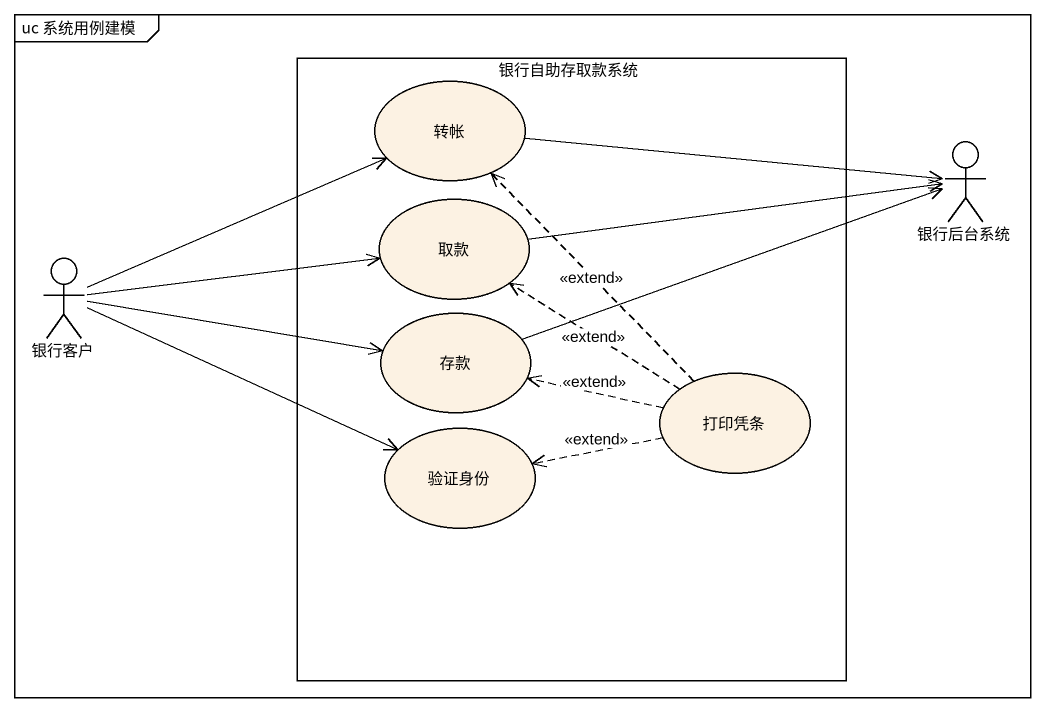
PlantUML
@startuml
mainframe uc 系统用例建模
rectangle 银行自助存取款系统 {
  usecase 转帐
  usecase 取款
  usecase 存款
  usecase 打印凭条
  usecase 验证身份
}
actor 银行后台系统
actor 银行客户
银行后台系统 <-left- 转帐
银行后台系统 <-left- 取款
银行后台系统 <-left- 存款
银行客户 -right-> 转帐
银行客户 -right-> 取款
银行客户 -right-> 存款
银行客户 -right-> 验证身份
打印凭条 .up.> 转帐 : <<extend>>
打印凭条 .up.> 取款 : <<extend>>
打印凭条 .left.> 存款 : <<extend>>
打印凭条 .left.> 验证身份 : <<extend>>
@enduml
